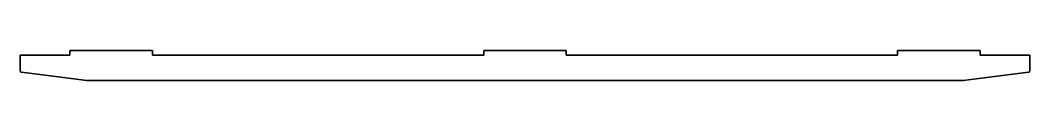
# Model space of a CAD drawing. Header units: millimetres. Extents: x 0 to 599, y 0 to 18.
import ezdxf

# ---------------------------------------------------------------- set-up
doc = ezdxf.new("R2010")
doc.units = ezdxf.units.MM
doc.layers.add('SIMUMAK Visible (ISO)', color=7, linetype='Continuous', lineweight=35)

# ---------------------------------------------------------------- blocks, each defined once
blk = doc.blocks.new('SIL-026-REFU-01_Sheet_7_SIL-026-REFU-01')
at = {"layer": 'SIMUMAK Visible (ISO)'}
for p, q in [((-299.5, 6.05), (-270, 6.05)), ((-299.5, -3.07), (-299.5, 6.05)), ((-270, 8.95), (-221, 8.95)), ((-270, 6.05), (-270, 8.95)), ((-221, 8.95), (-221, 6.05)), ((-221, 6.05), (-24.5, 6.05)), ((-24.5, 8.95), (24.5, 8.95)), ((-24.5, 6.05), (-24.5, 8.95)), ((24.5, 8.95), (24.5, 6.05)), ((24.5, 6.05), (221, 6.05)), ((221, 8.95), (270, 8.95)), ((221, 6.05), (221, 8.95)), ((270, 8.95), (270, 6.05)), ((270, 6.05), (299.5, 6.05)), ((299.5, 6.05), (299.5, -3.07)), ((-260.06, -8.94), (-298.63, -4.06)), ((298.63, -4.06), (260.06, -8.94)), ((259.94, -8.95), (-259.94, -8.95))]:
    blk.add_line(p, q, dxfattribs=at)
at = {"layer": 'SIMUMAK Visible (ISO)', "extrusion": (0, 0, -1)}
for centre, start, end in [((298.5, -3.07), 277.21426, 360), ((-298.5, -3.07), 180, 262.78574), ((259.94, -7.95), 270, 277.21426), ((-259.94, -7.95), 262.78574, 270)]:
    blk.add_arc(centre, 1, start, end, dxfattribs=at)

msp = doc.modelspace()

# ---------------------------------------------------------------- block references
msp.add_blockref('SIL-026-REFU-01_Sheet_7_SIL-026-REFU-01', (299.5, 8.95))

doc.saveas('drawing.dxf')
